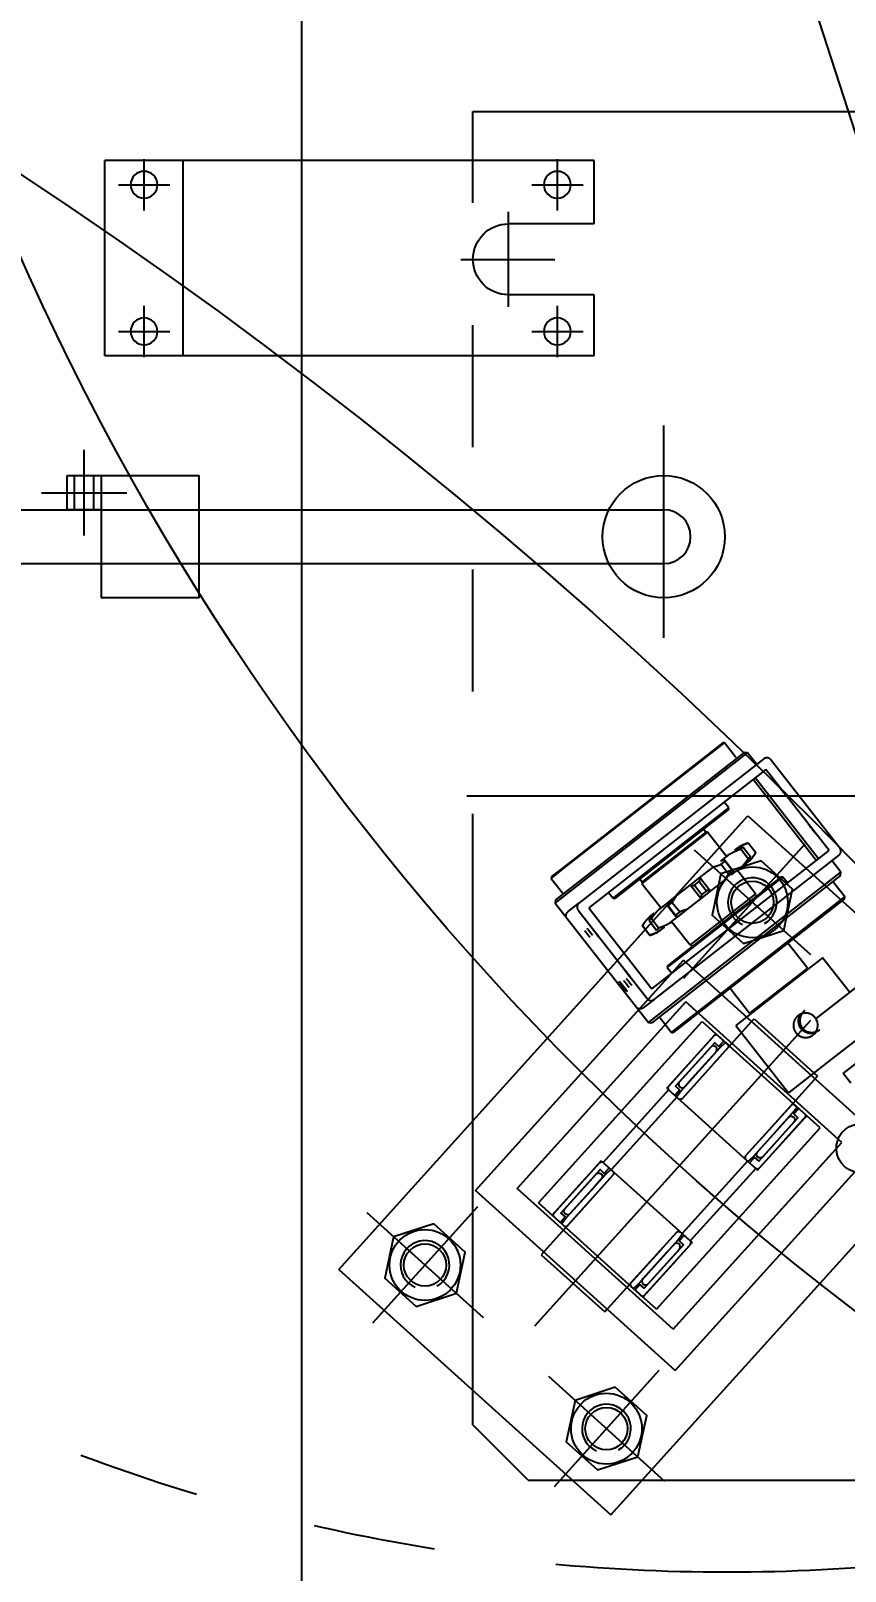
# Model space of a CAD drawing. Header units: millimetres. Extents: x 10462777 to 22643323, y 453826 to 1389191.
# Drawn here: x 11310238 to 11310571, y 585417 to 586047 of the extents above; entities that cross this region are included whole.
import ezdxf

# ---------------------------------------------------------------- set-up
doc = ezdxf.new("R2010")
doc.units = ezdxf.units.MM
doc.header["$LTSCALE"] = 200
doc.header["$MEASUREMENT"] = 0
doc.header["$PDMODE"] = 35
doc.header["$PDSIZE"] = -5
for name, pattern in [('CENTER', [2, 1.25, -0.25, 0.25, -0.25]), ('HIDDEN', [3.75, 2.5, -1.25]), ('PHANTOM', [2.5, 1.25, -0.25, 0.25, -0.25, 0.25, -0.25])]:
    doc.linetypes.add(name, pattern=pattern)
doc.layers.get('0').update_dxf_attribs({"linetype": 'CONTINUOUS'})
doc.layers.get('DEFPOINTS').update_dxf_attribs({"linetype": 'CONTINUOUS'})
for name, color, linetype in [('1', 1, 'CENTER'), ('7', 7, 'CONTINUOUS'), ('CENTER', 1, 'CONTINUOUS'), ('H', 30, 'CONTINUOUS'), ('HIDDEN', 7, 'HIDDEN')]:
    doc.layers.add(name, color=color, linetype=linetype)
doc.layers.add('203', color=7, linetype='CONTINUOUS', true_color=0xffffff)
doc.layers.add('LAYOUT', color=8, linetype='CONTINUOUS', lineweight=25)
doc.styles.get("Standard").update_dxf_attribs({"font": 'SYMBOL'})
doc.dimstyles.new('ROMANS', dxfattribs={"dimtxt": 2.5, "dimasz": 2.5, "dimexe": 1.25, "dimexo": 0.625, "dimtad": 1, "dimdec": 4, "dimdsep": 46, "dimlunit": 6, "dimtxsty": 'Standard', "dimcen": 2.5, "dimadec": 0, "dimazin": 0, "dimtfac": 1, "dimtdec": 4, "dimtmove": 0, "dimatfit": 3, "dimfxl": 1, "dimtolj": 1, "dimtzin": 0, "dimarcsym": 0})

# ---------------------------------------------------------------- blocks, each defined once
blk = doc.blocks.new('A$C5E755264')
at = {"color": 60, "linetype": 'CENTER'}
for p, q in [((86.81, 627.11), (0, 627.11)), ((37.94, 69.89), (37.94, 55.6)), ((52.94, 69.89), (52.94, 55.6)), ((15.44, 63.76), (15.44, 49.47)), ((22.94, 66.9), (22.94, 52.61)), ((30.44, 68.82), (30.44, 54.53)), ((60.44, 68.82), (60.44, 54.53)), ((67.94, 66.9), (67.94, 52.61)), ((75.44, 63.76), (75.44, 49.47)), ((7.94, 58.2), (7.94, 43.91)), ((82.94, 58.2), (82.94, 43.91)), ((86.69, 49.61), (86.69, 35.32))]:
    blk.add_line(p, q, dxfattribs=at)
at = {"color": 60, "linetype": 'Continuous'}
for p, q in [((34.44, 127.11), (34.44, 627.11)), ((56.44, 127.11), (56.44, 627.11)), ((18.21, 104.01), (18.21, 75.96)), ((72.66, 104.01), (72.66, 75.96)), ((14.09, 75.96), (14.09, 63.01)), ((76.79, 75.96), (76.79, 63.01)), ((4.19, 49.61), (4.19, 35.32))]:
    blk.add_line(p, q, dxfattribs=at)
at = {"color": 60}
for p, q in [((56.87, 127.11), (34, 127.11)), ((30.19, 125.87), (30.19, 112.26)), ((37.81, 125.87), (37.81, 112.26)), ((53.06, 125.87), (53.06, 112.26)), ((60.68, 125.87), (60.68, 112.26)), ((64.41, 112.26), (26.46, 112.26)), ((76.79, 75.96), (14.09, 75.96)), ((37.94, 11.92), (40.94, 2.06)), ((52.94, 11.92), (49.94, 2.06))]:
    blk.add_line(p, q, dxfattribs=at)
at = {"color": 60, "linetype": 'Continuous'}
blk.add_circle((45.44, 627.11), 25, dxfattribs=at)
at = {"color": 60}
for centre, radius, start, end in [((45.44, 627.11), 11, 0, 180), ((34, 120.62), 6.49, 54.0166, 125.9834), ((45.44, 103.02), 24.09, 71.55365, 108.44635), ((56.87, 120.62), 6.49, 54.0166, 125.9834), ((26.46, 104.01), 8.25, 90, 180), ((64.41, 104.01), 8.25, 0, 90)]:
    blk.add_arc(centre, radius, start, end, dxfattribs=at)
at = {"color": 60, "linetype": 'Continuous'}
for centre in [(45.44, 49.61), (45.44, 35.32)]:
    blk.add_ellipse(centre, major_axis=(-41.25, 0), ratio=0.5, start_param=3.141593, end_param=6.283185, dxfattribs=at)
at = {"color": 60}
for centre, major_axis, ratio, start_param, end_param in [((45.44, 35.32), (41.25, 0), 0.600481, 3.141593, 4.536987), ((45.44, 35.32), (-41.25, 0), 0.600481, 1.746199, 3.141593), ((45.44, 11.92), (-7.5, 0), 0.177617, 3.141593, 6.283185), ((45.44, 2.06), (4.5, 0), 0.458333, 3.141593, 9.424778)]:
    blk.add_ellipse(centre, major_axis=major_axis, ratio=ratio, start_param=start_param, end_param=end_param, dxfattribs=at)
at = {"layer": '7', "color": 3}
for p, q in [((70.44, 437.11), (20.44, 437.11)), ((20.44, 397.11), (20.44, 437.11)), ((70.44, 437.11), (70.44, 397.11)), ((34.44, 397.11), (70.44, 397.11))]:
    blk.add_line(p, q, dxfattribs=at)
at = {"layer": '7', "color": 4}
for p, q in [((20.44, 383.11), (20.44, 397.11)), ((20.44, 397.11), (34.44, 397.11)), ((34.44, 397.11), (34.44, 383.11)), ((34.44, 383.11), (20.44, 383.11))]:
    blk.add_line(p, q, dxfattribs=at)
at = {"layer": '7', "linetype": 'HIDDEN'}
for p, q in [((34.44, 394.11), (20.44, 394.11)), ((34.44, 386.11), (20.44, 386.11))]:
    blk.add_line(p, q, dxfattribs=at)
at = {"layer": 'CENTER'}
for p, q in [((27.44, 372.61), (27.44, 407.61)), ((44.94, 390.11), (9.94, 390.11))]:
    blk.add_line(p, q, dxfattribs=at)
blk = doc.blocks.new('A$C48281947')
at = {"layer": '7', "color": 4}
for p, q in [((0.5, 200), (25.5, 200)), ((0.5, 200), (0.5, 0)), ((25.5, 200), (25.5, 165)), ((54.5, 200), (80.5, 200)), ((54.5, 200), (54.5, 165)), ((80.5, 200), (80.5, 0)), ((0.5, 0), (80.5, 0))]:
    blk.add_line(p, q, dxfattribs=at)
at = {"layer": '7', "color": 7, "linetype": 'HIDDEN'}
blk.add_line((0.5, 32), (80.5, 32), dxfattribs=at)
at = {"layer": '7', "color": 4}
for centre in [(10.5, 185), (70.5, 185), (10.5, 16), (70.5, 16)]:
    blk.add_circle(centre, 5.5, dxfattribs=at)
blk.add_arc((40, 165), 14.5, 180, 0, dxfattribs=at)
at = {"layer": 'CENTER'}
for p, q in [((10.5, 174.5), (10.5, 195.5)), ((70.5, 174.5), (70.5, 195.5)), ((0, 185), (21, 185)), ((40, 145.5), (40, 184)), ((60, 185), (81, 185)), ((20.5, 165), (59.5, 165)), ((10.5, 5.5), (10.5, 26.5)), ((70.5, 5.5), (70.5, 26.5)), ((0, 16), (21, 16)), ((60, 16), (81, 16))]:
    blk.add_line(p, q, dxfattribs=at)
blk = doc.blocks.new('A$C107C3577')
at = {"color": 2, "linetype": 'PHANTOM'}
for p, q in [((1542, 549.11), (1542, 1200.11)), ((2102, 571.74), (2102, 1200.11)), ((2102, 571.74), (2079.37, 549.11)), ((2079.37, 549.11), (1542, 549.11))]:
    blk.add_line(p, q, dxfattribs=at)
at = {"color": 151}
blk.add_line((2172, 479.11), (218, 479.11), dxfattribs=at)
at = {"layer": 'CENTER', "linetype": 'CENTER'}
blk.add_line((1822, 546.61), (1822, 1202.61), dxfattribs=at)
at = {"layer": '7', "linetype": 'Continuous'}
blk.add_blockref('A$C5E755264', (1670.53, 0), dxfattribs=at)
at = {"layer": '7', "xscale": -1}
blk.add_blockref('A$C48281947', (1642.5, 398.61), dxfattribs=at)
blk = doc.blocks.new('r710ic')
at = {"layer": 'LAYOUT', "color": 3}
blk.add_circle((272041.37, 104232.63), 2050.12, dxfattribs=at)
blk = doc.blocks.new('A$C40DC224F')
at = {"layer": 'H', "color": 31, "linetype": 'Continuous'}
for p, q in [((30, 50), (0, 50)), ((0, 50), (0, 0)), ((30, 50), (30, 0)), ((30, 0), (0, 0))]:
    blk.add_line(p, q, dxfattribs=at)
for points in [[(30, 45.65), (27, 45.65), (27, 47.92), (3, 47.92), (3, 45.65), (0, 45.65), (0, 49, -0.414214), (1, 50), (29, 50, -0.414214), (30, 49), (30, 45.65)], [(30, 44.74), (27, 45), (3, 45), (0, 44.74), (0, 43.5, 0.414214), (1, 42.5), (29, 42.5, 0.414214), (30, 43.5), (30, 44.74)], [(20, 45), (5.46, 45, -1), (5.46, 47.92), (24.54, 47.92, -1), (24.54, 45), (20, 45)], [(30, 5.26), (27, 5), (3, 5), (0, 5.26), (0, 6.5, -0.414214), (1, 7.5), (29, 7.5, -0.414214), (30, 6.5), (30, 5.26)], [(30, 4.35), (27, 4.35), (27, 2.07), (3, 2.07), (3, 4.35), (0, 4.35), (0, 1, 0.414214), (1, 0), (29, 0, 0.414214), (30, 1), (30, 4.35)], [(20, 5), (5.46, 5, 1), (5.46, 2.07), (24.54, 2.07, 1), (24.54, 5), (20, 5)]]:
    blk.add_lwpolyline(points, format="xyb", dxfattribs=at)
blk = doc.blocks.new('*D438')
at = {"layer": '7', "color": 1, "lineweight": -2, "transparency": 16777216}
for p, q in [((11309951.74, 587247.36), (11309920.41, 587267.97)), ((11309983.06, 587226.74), (11312497.65, 585572.37)), ((11312808.17, 585368.08), (11312528.98, 585551.76))]:
    blk.add_line(p, q, dxfattribs=at)
at = {"layer": '7', "color": 1, "transparency": 16777216}
for points in [[(11309955.17, 587252.58), (11309948.3, 587242.13), (11309983.06, 587226.74)], [(11312532.42, 585556.98), (11312525.54, 585546.54), (11312497.65, 585572.37)]]:
    blk.add_solid(points, dxfattribs=at)
at = {"layer": 'DEFPOINTS', "color": 0, "transparency": 16777216}
for p in [(11309983.06, 587226.74), (11312497.65, 585572.37)]:
    blk.add_point(p, dxfattribs=at)
at = {"layer": '7', "color": 4, "transparency": 16777216, "insert": (11312745.42, 585453.51), "char_height": 37.5, "attachment_point": 5, "rotation": 326.65871}
blk.add_mtext('\\A1;∅3,010', dxfattribs=at)
blk = doc.blocks.new('A$C08586AF6')
at = {"layer": '7', "color": 71, "linetype": 'PHANTOM'}
blk.add_circle((751, 751), 751, dxfattribs=at)
blk = doc.blocks.new('*D436')
at = {"layer": '7', "color": 1, "lineweight": -2, "transparency": 16777216}
blk.add_line((11310832.25, 585907.28), (11311069.2, 585708.09), dxfattribs=at)
at = {"layer": '7', "color": 1, "transparency": 16777216}
blk.add_solid([(11311073.22, 585712.88), (11311065.18, 585703.31), (11311097.9, 585683.96)], dxfattribs=at)
at = {"layer": 'DEFPOINTS', "color": 0, "transparency": 16777216}
for p in [(11309948.19, 586650.48), (11311097.9, 585683.96)]:
    blk.add_point(p, dxfattribs=at)
at = {"layer": '7', "color": 4, "transparency": 16777216, "insert": (11310934.44, 585869.55), "char_height": 37.5, "attachment_point": 5, "rotation": 319.94754}
blk.add_mtext('\\A1;∅1,502', dxfattribs=at)

msp = doc.modelspace()

# ---------------------------------------------------------------- linework, layer by layer
at = {"layer": '1', "color": 1, "linetype": 'CENTER'}
for p, q in [((11310554.85091, 585714.28224, 0), (11310505.28464, 585659.33513, 0)), ((11310509.65593, 585711.95539, 0), (11310557.17776, 585669.08727, 0)), ((11310557.14698, 585642.18004, 0), (11310444.21627, 585516.98973, 0)), ((11310420.88802, 585565.77653, 0), (11310378.0199, 585518.25471, 0)), ((11310375.69305, 585563.44968, 0), (11310423.21487, 585520.58156, 0)), ((11310449.9459, 585496.46824, 0), (11310497.46773, 585453.60012, 0)), ((11310495.14088, 585498.79509, 0), (11310452.27275, 585451.27327, 0))]:
    msp.add_line(p, q, dxfattribs=at)
at = {"layer": '203', "color": 252, "linetype": 'PHANTOM'}
for p, q in [((11310456.87096, 585704.834, 0), (11310522.00248, 585755.72033, 0)), ((11310521.30064, 585755.8065, 0), (11310456.89279, 585705.48558, 0)), ((11310522.00248, 585755.72033, 0), (11310521.30064, 585755.8065, 0)), ((11310526.62001, 585749.81016, 0), (11310522.00248, 585755.72033, 0)), ((11310538.08097, 585749.24667, 0), (11310462.43189, 585690.14313, 0)), ((11310530.07993, 585751.87883, 0), (11310491.66843, 585721.86848, 0)), ((11310492.28822, 585721.08367, 0), (11310531.48362, 585751.70648, 0)), ((11310531.48362, 585751.70648, 0), (11310530.07993, 585751.87883, 0)), ((11310535.17762, 585746.97838, 0), (11310531.48362, 585751.70648, 0)), ((11310569.20916, 585712.65294, 0), (11310540.88833, 585748.90195, 0)), ((11310538.96762, 585744.86326, 0), (11310466.47059, 585688.22237, 0)), ((11310564.82577, 585711.76634, 0), (11310538.96762, 585744.86326, 0)), ((11310559.55788, 585707.65061, 0), (11310533.69973, 585740.74753, 0)), ((11310560.42651, 585708.32925, 0), (11310534.56836, 585741.42618, 0)), ((11310476.44558, 585692.20858, 0), (11310523.7269, 585729.14879, 0)), ((11310523.7269, 585729.14879, 0), (11310521.87989, 585731.51286, 0)), ((11310523.64072, 585728.44694, 0), (11310523.7269, 585729.14879, 0)), ((11310523.64072, 585728.44694, 0), (11310477.14743, 585692.1224, 0)), ((11310452.68143, 585690.13946, 0), (11310492.28822, 585721.08367, 0)), ((11310491.66843, 585721.86848, 0), (11310452.85378, 585691.54315, 0)), ((11310515.02179, 585719.17502, 0), (11310488.22904, 585698.24224, 0)), ((11310514.31994, 585719.2612, 0), (11310488.31522, 585698.94408, 0)), ((11310514.31994, 585719.2612, 0), (11310488.31522, 585698.94408, 0)), ((11310514.31994, 585719.2612, 0), (11310513.39644, 585720.44323, 0)), ((11310515.02179, 585719.17502, 0), (11310514.31994, 585719.2612, 0)), ((11310522.22513, 585709.95517, 0), (11310515.02179, 585719.17502, 0)), ((11310492.32874, 585655.12545, 0), (11310564.82577, 585711.76634, 0)), ((11310520.51859, 585707.35284, 0), (11310524.37233, 585710.36371, 0)), ((11310526.20883, 585711.79854, 0), (11310527.51181, 585712.81654, 0)), ((11310527.56893, 585712.86117, 0), (11310527.51181, 585712.81654, 0)), ((11310528.70853, 585712.36303, 0), (11310529.61397, 585713.07044, 0)), ((11310528.70853, 585712.36303, 0), (11310531.73255, 585708.49246, 0)), ((11310529.61397, 585713.07044, 0), (11310532.63799, 585709.19987, 0)), ((11310531.79351, 585714.77328, 0), (11310534.81753, 585710.90271, 0)), ((11310451.08051, 585700.31001, 0), (11310456.87096, 585704.834, 0)), ((11310456.89279, 585705.48558, 0), (11310451.16668, 585701.01185, 0)), ((11310493.2154, 585650.74204, 0), (11310568.86448, 585709.84557, 0)), ((11310511.861, 585700.58878, 0), (11310517.23293, 585704.78579, 0)), ((11310520.64224, 585706.06096, 0), (11310522.26213, 585707.32656, 0)), ((11310520.64224, 585706.06096, 0), (11310523.66626, 585702.19039, 0)), ((11310525.56482, 585703.30176, 0), (11310522.17972, 585707.63449, 0)), ((11310522.26213, 585707.32656, 0), (11310525.28615, 585703.45599, 0)), ((11310524.88985, 585701.75788, 0), (11310528.74359, 585704.76875, 0)), ((11310528.74359, 585704.76875, 0), (11310530.58011, 585706.2036, 0)), ((11310530.54633, 585706.1772, 0), (11310531.88307, 585707.22158, 0)), ((11310532.63799, 585709.19987, 0), (11310531.73255, 585708.49246, 0)), ((11310569.65518, 585702.84912, 0), (11310565.96118, 585707.57722, 0)), ((11310451.16668, 585701.01185, 0), (11310451.08051, 585700.31001, 0)), ((11310451.08051, 585700.31001, 0), (11310455.69803, 585694.39984, 0)), ((11310487.39171, 585700.12611, 0), (11310488.31522, 585698.94408, 0)), ((11310488.31522, 585698.94408, 0), (11310488.22904, 585698.24224, 0)), ((11310488.22904, 585698.24224, 0), (11310495.43238, 585689.02238, 0)), ((11310490.85298, 585641.2821, 0), (11310569.65518, 585702.84912, 0)), ((11310569.48283, 585701.44543, 0), (11310492.25668, 585641.10975, 0)), ((11310502.47001, 585666.85578, 0), (11310545.89103, 585700.78, 0)), ((11310545.18918, 585700.86618, 0), (11310502.49185, 585667.50736, 0)), ((11310502.5559, 585693.31884, 0), (11310508.0066, 585697.5774, 0)), ((11310508.0066, 585697.5774, 0), (11310511.861, 585700.58878, 0)), ((11310508.0066, 585697.5774, 0), (11310508.14565, 585697.56787, 0)), ((11310508.19966, 585697.44392, 0), (11310512.29849, 585692.19766, 0)), ((11310509.75601, 585697.5557, 0), (11310511.6563, 585699.04037, 0)), ((11310509.75601, 585697.5557, 0), (11310512.78003, 585693.68513, 0)), ((11310511.6563, 585699.04037, 0), (11310514.68032, 585695.1698, 0)), ((11310516.08549, 585695.2217, 0), (11310512.04098, 585700.39843, 0)), ((11310516.23226, 585694.99383, 0), (11310521.60419, 585699.19084, 0)), ((11310525.28615, 585703.45599, 0), (11310523.66626, 585702.19039, 0)), ((11310534.72324, 585693.95832, 0), (11310527.82773, 585702.78417, 0)), ((11310545.89103, 585700.78, 0), (11310545.18918, 585700.86618, 0)), ((11310547.73804, 585698.41594, 0), (11310545.89103, 585700.78, 0)), ((11310571.2561, 585692.67857, 0), (11310566.63857, 585698.58874, 0)), ((11310569.48283, 585701.44543, 0), (11310569.65518, 585702.84912, 0)), ((11310452.85378, 585691.54315, 0), (11310452.68143, 585690.13946, 0)), ((11310474.59857, 585694.57264, 0), (11310476.44558, 585692.20858, 0)), ((11310476.44558, 585692.20858, 0), (11310477.14743, 585692.1224, 0)), ((11310499.16554, 585690.67001, 0), (11310502.5559, 585693.31884, 0)), ((11310500.33413, 585637.26825, 0), (11310571.2561, 585692.67857, 0)), ((11310571.16992, 585691.97673, 0), (11310501.03597, 585637.18208, 0)), ((11310506.92716, 585687.72389, 0), (11310512.37786, 585691.98244, 0)), ((11310512.37786, 585691.98244, 0), (11310516.23226, 585694.99383, 0)), ((11310512.40226, 585692.11966, 0), (11310512.37786, 585691.98244, 0)), ((11310514.68032, 585695.1698, 0), (11310512.78003, 585693.68513, 0)), ((11310516.23226, 585694.99383, 0), (11310516.1448, 585695.00785, 0)), ((11310534.72324, 585693.95832, 0), (11310525.1442, 585686.47436, 0)), ((11310534.63706, 585693.25647, 0), (11310534.72324, 585693.95832, 0)), ((11310571.16992, 585691.97673, 0), (11310571.2561, 585692.67857, 0)), ((11310452.68143, 585690.13946, 0), (11310490.85298, 585641.2821, 0)), ((11310458.0096, 585686.68807, 0), (11310462.43189, 585690.14313, 0)), ((11310462.08721, 585687.33577, 0), (11310490.40804, 585651.08676, 0)), ((11310466.47059, 585688.22237, 0), (11310492.32874, 585655.12545, 0)), ((11310491.48175, 585684.66677, 0), (11310493.12249, 585685.94865, 0)), ((11310499.16554, 585690.67, 0), (11310495.09658, 585687.49098, 0)), ((11310498.60414, 585689.29129, 0), (11310502.06546, 585684.861, 0)), ((11310498.96678, 585689.12624, 0), (11310500.63829, 585690.43216, 0)), ((11310498.96678, 585689.12624, 0), (11310501.9908, 585685.25567, 0)), ((11310499.46783, 585681.89602, 0), (11310503.5368, 585685.07505, 0)), ((11310500.63829, 585690.43216, 0), (11310503.66231, 585686.56159, 0)), ((11310503.66231, 585686.56159, 0), (11310501.9908, 585685.25567, 0)), ((11310503.5368, 585685.07505, 0), (11310506.92716, 585687.72389, 0)), ((11310525.1442, 585686.47436, 0), (11310507.93049, 585673.02553, 0)), ((11310488.43956, 585680.90147, 0), (11310488.49421, 585680.94416, 0)), ((11310488.44259, 585680.90383, 0), (11310491.46661, 585677.03326, 0)), ((11310488.49421, 585680.94416, 0), (11310491.51823, 585677.07359, 0)), ((11310491.16553, 585683.03123, 0), (11310492.16038, 585683.80849, 0)), ((11310491.16553, 585683.03123, 0), (11310494.18955, 585679.16066, 0)), ((11310491.31992, 585684.54034, 0), (11310491.48175, 585684.66677, 0)), ((11310492.16038, 585683.80849, 0), (11310495.1844, 585679.93792, 0)), ((11310495.1844, 585679.93792, 0), (11310494.18955, 585679.16066, 0)), ((11310495.85301, 585679.07181, 0), (11310497.49375, 585680.3537, 0)), ((11310501.03498, 585681.85138, 0), (11310507.93049, 585673.02553, 0)), ((11310491.51823, 585677.07359, 0), (11310491.46358, 585677.0309, 0)), ((11310507.93049, 585673.02553, 0), (11310508.63234, 585672.93936, 0)), ((11310555.92699, 585663.57017, 0), (11310547.92328, 585673.81445, 0)), ((11310498.60971, 585663.83979, 0), (11310502.47001, 585666.85578, 0)), ((11310502.49185, 585667.50736, 0), (11310498.69589, 585664.54163, 0)), ((11310562.14499, 585667.79368, 0), (11310544.4145, 585653.9411, 0)), ((11310559.41692, 585642.81963, 0), (11310595.64808, 585671.12652, 0)), ((11310573.22705, 585653.60929, 0), (11310562.14499, 585667.79368, 0)), ((11310498.69589, 585664.54163, 0), (11310498.60971, 585663.83979, 0)), ((11310498.60971, 585663.83979, 0), (11310500.45672, 585661.47572, 0)), ((11310555.92699, 585663.57017, 0), (11310547.4749, 585656.96667, 0)), ((11310524.28262, 585655.34435, 0), (11310532.28633, 585645.10006, 0)), ((11310544.4145, 585653.9411, 0), (11310526.684, 585640.08852, 0)), ((11310547.4749, 585656.96667, 0), (11310532.28633, 585645.10006, 0)), ((11310493.2154, 585650.74204, 0), (11310488.79311, 585647.28697, 0)), ((11310490.85298, 585641.2821, 0), (11310492.25668, 585641.10975, 0)), ((11310495.7166, 585643.17842, 0), (11310500.33413, 585637.26825, 0)), ((11310587.28085, 585643.01571, 0), (11310565.96295, 585626.36034, 0)), ((11310500.33413, 585637.26825, 0), (11310501.03597, 585637.18208, 0)), ((11310526.684, 585640.08852, 0), (11310548.23246, 585612.50776, 0)), ((11310570.58048, 585620.45017, 0), (11310586.34092, 585632.76358, 0)), ((11310565.96295, 585626.36034, 0), (11310548.23246, 585612.50776, 0)), ((11310573.65883, 585616.51006, 0), (11310570.58048, 585620.45017, 0))]:
    msp.add_line(p, q, dxfattribs=at)
for centre, radius, start, end in [((11310535.37828, 585701.24137, 0), 14.0002, 104.82309254, 123.90395628), ((11310522.5548, 585717.65467, 0), 14.0002, 312.09604376, 331.29296292), ((11310500.70531, 585674.15188, 0), 14.0002, 132.09604376, 151.26889832), ((11310487.88184, 585690.56518, 0), 14.0002, 284.82309254, 303.90395628), ((11310555.18872, 585640.15072, 0), 5.00007, 308.00000004, 32.26082945)]:
    msp.add_arc(centre, radius, start, end, dxfattribs=at)
at = {"layer": '203', "color": 252, "linetype": 'PHANTOM', "extrusion": (0, 0, -1)}
for centre, start, end in [((-11310523.01315, 585710.57084, 0), 231.99999996, 322), ((-11310528.61575, 585703.39984, 0), 322, 51.99999996), ((-11310494.64436, 585688.40671, 0), 142, 231.99999996), ((-11310500.24696, 585681.23571, 0), 51.99999996, 142)]:
    msp.add_arc(centre, 1.00001, start, end, dxfattribs=at)
at = {"layer": '203', "color": 252, "linetype": 'PHANTOM'}
for centre, start_param, end_param in [((11310539.31231, 585747.67063, 0), 4.71238898, 6.283185307), ((11310567.63314, 585711.42162, 0), 3.141592654, 4.71238898), ((11310463.66323, 585688.56709, 0), 0, 1.570796327), ((11310491.98406, 585652.31808, 0), 1.570796327, 3.141592654)]:
    msp.add_ellipse(centre, major_axis=(-1.23134, 1.57604), ratio=0.999986374, start_param=start_param, end_param=end_param, dxfattribs=at)
for centre, major_axis in [((11310545.67829, 585736.14681, 0), (1.53918, -1.97005)), ((11310557.99169, 585720.38637, 0), (1.53918, -1.97005)), ((11310465.84079, 585677.57803, 0), (1.01586, -1.30024)), ((11310466.91037, 585678.41367, 0), (1.01586, -1.30024)), ((11310470.02921, 585677.04327, 0), (1.53918, -1.97005)), ((11310482.34262, 585661.28283, 0), (1.53918, -1.97005)), ((11310480.42966, 585655.98116, 0), (-1.53918, 1.97005)), ((11310480.59421, 585656.10972, 0), (-1.53918, 1.97005)), ((11310481.84822, 585657.08946, 0), (1.01586, -1.30024)), ((11310482.91779, 585657.9251, 0), (1.01586, -1.30024))]:
    msp.add_ellipse(centre, major_axis=major_axis, ratio=0.005220355, dxfattribs=at)
at = {"layer": '203', "color": 251, "linetype": 'Continuous'}
msp.add_ellipse((11310577.65994, 585589.73455, 0), major_axis=(-6.15673, 7.88026), ratio=0.98481, dxfattribs=at)
at = {"layer": '203', "color": 252, "linetype": 'PHANTOM'}
for points, knots in [([(11310524.37233, 585710.36371, 0), (11310524.54368, 585710.47894, 0), (11310524.71143, 585710.58537, 0), (11310525.04067, 585710.78065, 0), (11310525.20215, 585710.8695, 0), (11310525.36056, 585710.94917, 0)], [0, 0, 0, 0, 0.5, 0.5, 1, 1, 1, 1]), ([(11310525.36056, 585710.94917, 0), (11310525.59525, 585711.0672, 0), (11310525.84731, 585711.18637, 0), (11310526.38345, 585711.42715, 0), (11310526.67008, 585711.54972, 0), (11310527.24701, 585711.78804, 0), (11310527.54162, 585711.90572, 0), (11310528.1331, 585712.13859, 0), (11310528.42385, 585712.25141, 0), (11310528.70853, 585712.36303, 0)], [0, 0, 0, 0, 0.25, 0.25, 0.5, 0.5, 0.75, 0.75, 1, 1, 1, 1]), ([(11310527.15776, 585712.35329, 0), (11310526.98039, 585712.25881, 0), (11310526.8128, 585712.1652, 0), (11310526.49654, 585711.98005, 0), (11310526.34786, 585711.88852, 0), (11310526.20885, 585711.79855, 0)], [0, 0, 0, 0, 0.5, 0.5, 1, 1, 1, 1]), ([(11310529.61397, 585713.07044, 0), (11310529.49483, 585713.08819, 0), (11310529.34925, 585713.08823, 0), (11310529.01027, 585713.05029, 0), (11310528.81418, 585713.01138, 0), (11310528.39155, 585712.89371, 0), (11310528.16403, 585712.81521, 0), (11310527.67567, 585712.61391, 0), (11310527.4206, 585712.4933, 0), (11310527.15776, 585712.35329, 0)], [0, 0, 0, 0, 0.25, 0.25, 0.5, 0.5, 0.75, 0.75, 1, 1, 1, 1]), ([(11310527.51181, 585712.81654, 0), (11310527.68607, 585712.93404, 0), (11310527.86376, 585713.04825, 0), (11310528.2262, 585713.26947, 0), (11310528.41096, 585713.37649, 0), (11310528.59944, 585713.47965, 0)], [0, 0, 0, 0, 0.5, 0.5, 1, 1, 1, 1]), ([(11310528.59944, 585713.47965, 0), (11310528.87868, 585713.6325, 0), (11310529.16003, 585713.77455, 0), (11310529.58485, 585713.97289, 0), (11310529.72731, 585714.0367, 0), (11310530.01138, 585714.15879, 0), (11310530.1511, 585714.21629, 0), (11310530.426, 585714.32485, 0), (11310530.56118, 585714.37592, 0), (11310530.82681, 585714.47211, 0), (11310530.95777, 585714.5174, 0), (11310531.33942, 585714.64365, 0), (11310531.57607, 585714.71419, 0), (11310531.79351, 585714.77328, 0)], [0, 0, 0, 0, 0.25, 0.25, 0.375, 0.375, 0.5, 0.5, 0.625, 0.625, 0.75, 0.75, 1, 1, 1, 1]), ([(11310534.81753, 585710.90271, 0), (11310534.70754, 585710.70595, 0), (11310534.58237, 585710.49438, 0), (11310534.37, 585710.15828, 0), (11310534.29506, 585710.04307, 0), (11310534.13612, 585709.80642, 0), (11310534.0532, 585709.68662, 0), (11310533.79555, 585709.32594, 0), (11310533.61128, 585709.0827, 0), (11310533.31327, 585708.71469, 0), (11310533.21109, 585708.59248, 0), (11310533.00342, 585708.35211, 0), (11310532.89756, 585708.23349, 0), (11310532.78961, 585708.11648, 0)], [0, 0, 0, 0, 0.25, 0.25, 0.375, 0.375, 0.5, 0.5, 0.75, 0.75, 0.875, 0.875, 1, 1, 1, 1]), ([(11310517.23293, 585704.78579, 0), (11310517.35616, 585704.86369, 0), (11310517.47374, 585704.93077, 0), (11310517.69144, 585705.0383, 0), (11310517.79081, 585705.07854, 0), (11310517.88123, 585705.10567, 0)], [0, 0, 0, 0, 0.5, 0.5, 1, 1, 1, 1]), ([(11310517.88123, 585705.10567, 0), (11310518.01698, 585705.1464, 0), (11310518.18231, 585705.19782, 0), (11310518.56766, 585705.32079, 0), (11310518.79009, 585705.3932, 0), (11310519.26718, 585705.55352, 0), (11310519.52499, 585705.64245, 0), (11310520.07039, 585705.83931, 0), (11310520.3522, 585705.94514, 0), (11310520.64224, 585706.06096, 0)], [0, 0, 0, 0, 0.25, 0.25, 0.5, 0.5, 0.75, 0.75, 1, 1, 1, 1]), ([(11310521.09653, 585707.61774, 0), (11310520.97099, 585707.56375, 0), (11310520.86027, 585707.51457, 0), (11310520.66761, 585707.426, 0), (11310520.58567, 585707.3866, 0), (11310520.51858, 585707.35283, 0)], [0, 0, 0, 0, 0.5, 0.5, 1, 1, 1, 1]), ([(11310522.26213, 585707.32656, 0), (11310522.26835, 585707.44224, 0), (11310522.24515, 585707.5379, 0), (11310522.1459, 585707.68726, 0), (11310522.06831, 585707.74093, 0), (11310521.86722, 585707.79634, 0), (11310521.74383, 585707.7992, 0), (11310521.44983, 585707.74975, 0), (11310521.28258, 585707.69775, 0), (11310521.09653, 585707.61774, 0)], [0, 0, 0, 0, 0.25, 0.25, 0.5, 0.5, 0.75, 0.75, 1, 1, 1, 1]), ([(11310529.55073, 585705.58599, 0), (11310529.43511, 585705.45156, 0), (11310529.30983, 585705.31637, 0), (11310529.04071, 585705.04415, 0), (11310528.89685, 585704.90713, 0), (11310528.74359, 585704.76875, 0)], [0, 0, 0, 0, 0.5, 0.5, 1, 1, 1, 1]), ([(11310531.73255, 585708.49246, 0), (11310531.55529, 585708.24314, 0), (11310531.37637, 585707.98957, 0), (11310531.01118, 585707.47736, 0), (11310530.82286, 585707.21593, 0), (11310530.45201, 585706.71368, 0), (11310530.268, 585706.47065, 0), (11310529.90081, 585706.00352, 0), (11310529.72208, 585705.7852, 0), (11310529.55073, 585705.58599, 0)], [0, 0, 0, 0, 0.25, 0.25, 0.5, 0.5, 0.75, 0.75, 1, 1, 1, 1]), ([(11310530.58011, 585706.2036, 0), (11310530.70103, 585706.31671, 0), (11310530.82582, 585706.43883, 0), (11310531.08197, 585706.70091, 0), (11310531.21335, 585706.84088, 0), (11310531.34793, 585706.99012, 0)], [0, 0, 0, 0, 0.5, 0.5, 1, 1, 1, 1]), ([(11310531.34793, 585706.99012, 0), (11310531.54733, 585707.21123, 0), (11310531.72386, 585707.42691, 0), (11310532.03481, 585707.84795, 0), (11310532.16959, 585708.05462, 0), (11310532.3863, 585708.43636, 0), (11310532.47063, 585708.61474, 0), (11310532.59118, 585708.93817, 0), (11310532.6264, 585709.08003, 0), (11310532.63799, 585709.19987, 0)], [0, 0, 0, 0, 0.25, 0.25, 0.5, 0.5, 0.75, 0.75, 1, 1, 1, 1]), ([(11310532.78961, 585708.11648, 0), (11310532.64391, 585707.95856, 0), (11310532.49537, 585707.80518, 0), (11310532.19304, 585707.50702, 0), (11310532.03924, 585707.36224, 0), (11310531.88307, 585707.22158, 0)], [0, 0, 0, 0, 0.5, 0.5, 1, 1, 1, 1]), ([(11310508.16553, 585697.51493, 0), (11310508.17445, 585697.45657, 0), (11310508.21887, 585697.41352, 0), (11310508.37332, 585697.3561, 0), (11310508.48514, 585697.34209, 0), (11310508.76216, 585697.3461, 0), (11310508.92871, 585697.36372, 0), (11310509.31169, 585697.4337, 0), (11310509.52392, 585697.48516, 0), (11310509.75601, 585697.5557, 0)], [0, 0, 0, 0, 0.25, 0.25, 0.5, 0.5, 0.75, 0.75, 1, 1, 1, 1]), ([(11310511.6563, 585699.04037, 0), (11310511.77179, 585699.24144, 0), (11310511.86242, 585699.42602, 0), (11310512, 585699.76041, 0), (11310512.04683, 585699.91129, 0), (11310512.09352, 585700.16029, 0), (11310512.09443, 585700.26027, 0), (11310512.06395, 585700.36049, 0), (11310512.05241, 585700.38375, 0), (11310512.03763, 585700.40277, 0)], [0, 0, 0, 0, 0.296189413, 0.296189413, 0.592378825, 0.592378825, 0.888568238, 0.888568238, 1, 1, 1, 1]), ([(11310523.66626, 585702.19039, 0), (11310523.48364, 585701.93688, 0), (11310523.31369, 585701.69032, 0), (11310523.0738, 585701.33272, 0), (11310522.99638, 585701.21557, 0), (11310522.84637, 585700.9859, 0), (11310522.77485, 585700.87501, 0), (11310522.57147, 585700.55672, 0), (11310522.44992, 585700.36249, 0), (11310522.28851, 585700.1012, 0), (11310522.23872, 585700.01992, 0), (11310522.14836, 585699.87121, 0), (11310522.10759, 585699.80344, 0), (11310522.0714, 585699.7425, 0)], [0, 0, 0, 0, 0.25, 0.25, 0.375, 0.375, 0.5, 0.5, 0.75, 0.75, 0.875, 0.875, 1, 1, 1, 1]), ([(11310524.88984, 585701.75787, 0), (11310524.93884, 585701.81479, 0), (11310524.99689, 585701.88477, 0), (11310525.12944, 585702.05028, 0), (11310525.20394, 585702.14581, 0), (11310525.2867, 585702.25457, 0)], [0, 0, 0, 0, 0.5, 0.5, 1, 1, 1, 1]), ([(11310525.2867, 585702.25457, 0), (11310525.40932, 585702.41569, 0), (11310525.49907, 585702.56357, 0), (11310525.6179, 585702.8345, 0), (11310525.64627, 585702.95805, 0), (11310525.64155, 585703.16678, 0), (11310525.60928, 585703.25406, 0), (11310525.48766, 585703.38829, 0), (11310525.39986, 585703.43404, 0), (11310525.28615, 585703.45599, 0)], [0, 0, 0, 0, 0.25, 0.25, 0.5, 0.5, 0.75, 0.75, 1, 1, 1, 1]), ([(11310500.63829, 585690.43216, 0), (11310500.81771, 585690.68317, 0), (11310500.98308, 585690.92615, 0), (11310501.29113, 585691.39372, 0), (11310501.43498, 585691.62041, 0), (11310501.68933, 585692.03164, 0), (11310501.80138, 585692.21845, 0), (11310501.99523, 585692.55016, 0), (11310502.07457, 585692.69081, 0), (11310502.13453, 585692.803, 0)], [0, 0, 0, 0, 0.25, 0.25, 0.5, 0.5, 0.75, 0.75, 1, 1, 1, 1]), ([(11310512.78003, 585693.68513, 0), (11310512.65538, 585693.47692, 0), (11310512.55474, 585693.28451, 0), (11310512.39541, 585692.93312, 0), (11310512.33671, 585692.77297, 0), (11310512.2655, 585692.50482, 0), (11310512.25189, 585692.39492, 0), (11310512.26976, 585692.22863, 0), (11310512.30122, 585692.17454, 0), (11310512.3557, 585692.15176, 0)], [0, 0, 0, 0, 0.25, 0.25, 0.5, 0.5, 0.75, 0.75, 1, 1, 1, 1]), ([(11310516.09457, 585695.21022, 0), (11310516.07996, 585695.22879, 0), (11310516.06063, 585695.24531, 0), (11310515.97258, 585695.29875, 0), (11310515.87377, 585695.32293, 0), (11310515.62126, 585695.33807, 0), (11310515.46641, 585695.32959, 0), (11310515.10542, 585695.27679, 0), (11310514.90326, 585695.23319, 0), (11310514.68032, 585695.1698, 0)], [0, 0, 0, 0, 0.110502979, 0.110502979, 0.407001986, 0.407001986, 0.703500993, 0.703500993, 1, 1, 1, 1]), ([(11310457.60733, 585683.8357, 0), (11310457.32765, 585684.2136, 0), (11310457.17771, 585684.6922, 0), (11310457.23414, 585685.4557, 0), (11310457.30029, 585685.71836, 0), (11310457.55403, 585686.22916, 0), (11310457.73976, 585686.47724, 0), (11310458.0096, 585686.68807, 0)], [0, 0, 0, 0, 0.5, 0.5, 0.75, 0.75, 1, 1, 1, 1]), ([(11310492.33994, 585685.15063, 0), (11310492.14586, 585684.93367, 0), (11310491.97595, 585684.72316, 0), (11310491.68066, 585684.31436, 0), (11310491.55503, 585684.11484, 0), (11310491.35818, 585683.74862, 0), (11310491.2847, 585683.57871, 0), (11310491.18742, 585683.27346, 0), (11310491.16437, 585683.14111, 0), (11310491.16553, 585683.03123, 0)], [0, 0, 0, 0, 0.25, 0.25, 0.5, 0.5, 0.75, 0.75, 1, 1, 1, 1]), ([(11310492.16038, 585683.80849, 0), (11310492.34124, 585684.06063, 0), (11310492.52225, 585684.31582, 0), (11310492.88873, 585684.82905, 0), (11310493.0762, 585685.08981, 0), (11310493.44242, 585685.58845, 0), (11310493.62269, 585685.82856, 0), (11310493.97932, 585686.28744, 0), (11310494.15135, 585686.50052, 0), (11310494.3146, 585686.6934, 0)], [0, 0, 0, 0, 0.25, 0.25, 0.5, 0.5, 0.75, 0.75, 1, 1, 1, 1]), ([(11310493.0787, 585685.91445, 0), (11310493.02209, 585685.86102, 0), (11310492.96388, 585685.80482, 0), (11310492.84432, 585685.68664, 0), (11310492.78268, 585685.62436, 0), (11310492.59616, 585685.43172, 0), (11310492.46922, 585685.29515, 0), (11310492.33994, 585685.15063, 0)], [0, 0, 0, 0, 0.25, 0.25, 0.5, 0.5, 1, 1, 1, 1]), ([(11310494.3146, 585686.6934, 0), (11310494.42477, 585686.82357, 0), (11310494.54522, 585686.955, 0), (11310494.80595, 585687.22065, 0), (11310494.94623, 585687.35487, 0), (11310495.09658, 585687.49098, 0)], [0, 0, 0, 0, 0.5, 0.5, 1, 1, 1, 1]), ([(11310498.81676, 585690.21088, 0), (11310498.70496, 585690.0582, 0), (11310498.62667, 585689.91928, 0), (11310498.53199, 585689.66721, 0), (11310498.51642, 585689.55367, 0), (11310498.54676, 585689.36495, 0), (11310498.59205, 585689.28784, 0), (11310498.73979, 585689.17402, 0), (11310498.84043, 585689.13831, 0), (11310498.96678, 585689.12624, 0)], [0, 0, 0, 0, 0.25, 0.25, 0.5, 0.5, 0.75, 0.75, 1, 1, 1, 1]), ([(11310499.16554, 585690.67001, 0), (11310499.12528, 585690.61991, 0), (11310499.0756, 585690.55647, 0), (11310498.95907, 585690.40348, 0), (11310498.89223, 585690.31393, 0), (11310498.81676, 585690.21088, 0)], [0, 0, 0, 0, 0.5, 0.5, 1, 1, 1, 1]), ([(11310501.9908, 585685.25567, 0), (11310501.97194, 585685.13009, 0), (11310501.98235, 585685.02446, 0), (11310502.05575, 585684.85489, 0), (11310502.12012, 585684.79089, 0), (11310502.29559, 585684.71547, 0), (11310502.40646, 585684.70283, 0), (11310502.67605, 585684.7332, 0), (11310502.8317, 585684.77614, 0), (11310503.00694, 585684.84771, 0)], [0, 0, 0, 0, 0.25, 0.25, 0.5, 0.5, 0.75, 0.75, 1, 1, 1, 1]), ([(11310503.00694, 585684.84771, 0), (11310503.12518, 585684.896, 0), (11310503.22824, 585684.93919, 0), (11310503.40488, 585685.01524, 0), (11310503.47846, 585685.04811, 0), (11310503.5368, 585685.07505, 0)], [0, 0, 0, 0, 0.5, 0.5, 1, 1, 1, 1]), ([(11310506.3247, 585687.43983, 0), (11310506.20136, 585687.40879, 0), (11310506.04749, 585687.36633, 0), (11310505.77435, 585687.2865, 0), (11310505.67589, 585687.25707, 0), (11310505.46578, 585687.19275, 0), (11310505.35555, 585687.1583, 0), (11310505.12542, 585687.08472, 0), (11310505.00552, 585687.04558, 0), (11310504.7563, 585686.96221, 0), (11310504.62644, 585686.91779, 0), (11310504.22636, 585686.77715, 0), (11310503.94915, 585686.67491, 0), (11310503.66231, 585686.56159, 0)], [0, 0, 0, 0, 0.25, 0.25, 0.375, 0.375, 0.5, 0.5, 0.625, 0.625, 0.75, 0.75, 1, 1, 1, 1]), ([(11310488.49421, 585680.94416, 0), (11310488.61364, 585681.14831, 0), (11310488.747, 585681.36628, 0), (11310488.96991, 585681.71061, 0), (11310489.04806, 585681.82833, 0), (11310489.21282, 585682.06952, 0), (11310489.2983, 585682.19132, 0), (11310489.56255, 585682.55717, 0), (11310489.74983, 585682.80275, 0), (11310490.05014, 585683.17256, 0), (11310490.1527, 585683.29507, 0), (11310490.36035, 585683.53542, 0), (11310490.46581, 585683.65373, 0), (11310490.57297, 585683.77012, 0)], [0, 0, 0, 0, 0.25, 0.25, 0.375, 0.375, 0.5, 0.5, 0.75, 0.75, 0.875, 0.875, 1, 1, 1, 1]), ([(11310490.57297, 585683.77012, 0), (11310490.71758, 585683.9272, 0), (11310490.86577, 585684.0803, 0), (11310491.16885, 585684.37904, 0), (11310491.32373, 585684.52467, 0), (11310491.48175, 585684.66677, 0)], [0, 0, 0, 0, 0.5, 0.5, 1, 1, 1, 1]), ([(11310495.85301, 585679.07181, 0), (11310495.76617, 585679.01316, 0), (11310495.67793, 585678.95495, 0), (11310495.49852, 585678.83954, 0), (11310495.40694, 585678.78211, 0), (11310495.13212, 585678.61432, 0), (11310494.94808, 585678.50792, 0), (11310494.76314, 585678.40694, 0)], [0, 0, 0, 0, 0.25, 0.25, 0.5, 0.5, 1, 1, 1, 1]), ([(11310498.50477, 585681.33023, 0), (11310498.27817, 585681.21852, 0), (11310498.03273, 585681.10452, 0), (11310497.50709, 585680.87193, 0), (11310497.22432, 585680.75239, 0), (11310496.65204, 585680.51769, 0), (11310496.35829, 585680.40068, 0), (11310495.76553, 585680.16682, 0), (11310495.47268, 585680.05236, 0), (11310495.1844, 585679.93792, 0)], [0, 0, 0, 0, 0.25, 0.25, 0.5, 0.5, 0.75, 0.75, 1, 1, 1, 1]), ([(11310496.53011, 585679.78745, 0), (11310496.70389, 585679.87913, 0), (11310496.86726, 585679.96945, 0), (11310497.17384, 585680.14703, 0), (11310497.31707, 585680.2343, 0), (11310497.44996, 585680.31949, 0)], [0, 0, 0, 0, 0.5, 0.5, 1, 1, 1, 1]), ([(11310499.46783, 585681.89602, 0), (11310499.2994, 585681.78307, 0), (11310499.13523, 585681.67943, 0), (11310498.81439, 585681.49071, 0), (11310498.65772, 585681.40563, 0), (11310498.50477, 585681.33023, 0)], [0, 0, 0, 0, 0.5, 0.5, 1, 1, 1, 1]), ([(11310494.76314, 585678.40694, 0), (11310494.48549, 585678.25535, 0), (11310494.20414, 585678.11329, 0), (11310493.77708, 585677.91321, 0), (11310493.63349, 585677.84852, 0), (11310493.34642, 585677.72407, 0), (11310493.20484, 585677.66513, 0), (11310492.92555, 585677.55313, 0), (11310492.78784, 585677.50008, 0), (11310492.51646, 585677.3994, 0), (11310492.38227, 585677.35159, 0), (11310491.98999, 585677.21704, 0), (11310491.74511, 585677.14006, 0), (11310491.51823, 585677.07359, 0)], [0, 0, 0, 0, 0.25, 0.25, 0.375, 0.375, 0.5, 0.5, 0.625, 0.625, 0.75, 0.75, 1, 1, 1, 1]), ([(11310488.79311, 585647.28697, 0), (11310488.52327, 585647.07615, 0), (11310488.23762, 585646.95595, 0), (11310487.68062, 585646.83332, 0), (11310487.40975, 585646.83268, 0), (11310486.65528, 585646.96263, 0), (11310486.22717, 585647.2239, 0), (11310485.92816, 585647.58669, 0)], [0, 0, 0, 0, 0.25, 0.25, 0.5, 0.5, 1, 1, 1, 1]), ([(11310559.41692, 585642.81963, 0), (11310559.28147, 585643.03422, 0), (11310559.13152, 585643.2358, 0), (11310558.80384, 585643.61399, 0), (11310558.62612, 585643.7906, 0), (11310558.33813, 585644.03632, 0), (11310558.23839, 585644.11507, 0), (11310558.03513, 585644.26345, 0), (11310557.93122, 585644.33343, 0), (11310557.61278, 585644.53103, 0), (11310557.39157, 585644.64638, 0), (11310557.04618, 585644.79467, 0), (11310556.92833, 585644.8401, 0), (11310556.69018, 585644.92169, 0), (11310556.57028, 585644.95775, 0), (11310556.20814, 585645.05212, 0), (11310555.96347, 585645.0967, 0), (11310555.59145, 585645.13611, 0), (11310555.46661, 585645.14465, 0), (11310555.21518, 585645.1523, 0), (11310555.089, 585645.15136, 0), (11310554.71399, 585645.13449, 0), (11310554.46675, 585645.10467, 0), (11310554.09989, 585645.03239, 0), (11310553.97827, 585645.00368, 0), (11310553.73639, 585644.93686, 0), (11310553.61562, 585644.89856, 0), (11310553.25929, 585644.77043, 0), (11310553.03073, 585644.66804, 0), (11310552.59105, 585644.43035, 0), (11310552.37993, 585644.29505, 0), (11310552.07682, 585644.06643, 0), (11310551.97843, 585643.98615, 0), (11310551.78957, 585643.81982, 0), (11310551.69868, 585643.73345, 0), (11310551.43648, 585643.46493, 0), (11310551.27556, 585643.2734, 0), (11310551.05533, 585642.96703, 0), (11310550.98519, 585642.86123, 0), (11310550.85398, 585642.64604, 0), (11310550.79282, 585642.53659, 0), (11310550.62232, 585642.20281, 0), (11310550.52587, 585641.97307, 0), (11310550.3674, 585641.49904, 0), (11310550.30527, 585641.25298, 0), (11310550.21972, 585640.76073, 0), (11310550.19559, 585640.5132, 0), (11310550.18712, 585640.1397, 0), (11310550.18893, 585640.01483, 0), (11310550.20203, 585639.76429, 0), (11310550.21341, 585639.6382, 0), (11310550.2614, 585639.26459, 0), (11310550.31175, 585639.02025, 0), (11310550.4484, 585638.54071, 0), (11310550.53469, 585638.3055, 0), (11310550.74501, 585637.84458, 0), (11310550.86655, 585637.62445, 0), (11310551.14022, 585637.20575, 0), (11310551.29249, 585637.00688, 0), (11310551.54466, 585636.72473, 0), (11310551.63304, 585636.63309, 0), (11310551.81491, 585636.4583, 0), (11310551.90867, 585636.3748, 0), (11310552.19822, 585636.13572, 0), (11310552.40224, 585635.9915, 0), (11310552.72489, 585635.79802, 0), (11310552.83552, 585635.73721, 0), (11310553.06118, 585635.62411, 0), (11310553.17543, 585635.57219, 0), (11310553.5223, 585635.42989, 0), (11310553.75904, 585635.35292, 0), (11310554.12248, 585635.26407, 0), (11310554.24502, 585635.23891, 0), (11310554.49297, 585635.1977, 0), (11310554.6182, 585635.18173, 0), (11310554.99207, 585635.14825, 0), (11310555.2409, 585635.14473, 0), (11310555.61368, 585635.16719, 0), (11310555.73786, 585635.17932, 0), (11310555.98608, 585635.21305, 0), (11310556.11059, 585635.23475, 0), (11310556.48043, 585635.3138, 0), (11310556.72033, 585635.38447, 0), (11310557.18731, 585635.56066, 0), (11310557.41438, 585635.66619, 0), (11310557.74503, 585635.85165, 0), (11310557.85349, 585635.91802, 0), (11310558.06433, 585636.05833, 0), (11310558.16706, 585636.13247, 0), (11310558.26708, 585636.21061, 0)], [0, 0, 0, 0, 0.03125, 0.03125, 0.0625, 0.0625, 0.078125, 0.078125, 0.09375, 0.09375, 0.125, 0.125, 0.140625, 0.140625, 0.15625, 0.15625, 0.1875, 0.1875, 0.203125, 0.203125, 0.21875, 0.21875, 0.25, 0.25, 0.265625, 0.265625, 0.28125, 0.28125, 0.3125, 0.3125, 0.34375, 0.34375, 0.359375, 0.359375, 0.375, 0.375, 0.40625, 0.40625, 0.421875, 0.421875, 0.4375, 0.4375, 0.46875, 0.46875, 0.5, 0.5, 0.53125, 0.53125, 0.546875, 0.546875, 0.5625, 0.5625, 0.59375, 0.59375, 0.625, 0.625, 0.65625, 0.65625, 0.6875, 0.6875, 0.703125, 0.703125, 0.71875, 0.71875, 0.75, 0.75, 0.765625, 0.765625, 0.78125, 0.78125, 0.8125, 0.8125, 0.828125, 0.828125, 0.84375, 0.84375, 0.875, 0.875, 0.890625, 0.890625, 0.90625, 0.90625, 0.9375, 0.9375, 0.96875, 0.96875, 0.984375, 0.984375, 1, 1, 1, 1]), ([(11310558.92008, 585636.88772, 0), (11310558.71458, 585636.84433, 0), (11310558.13725, 585636.75164, 0), (11310557.17593, 585636.7359, 0), (11310556.07334, 585636.92029, 0), (11310555.03316, 585637.31874, 0), (11310554.10037, 585637.90666, 0), (11310553.3282, 585638.68655, 0), (11310552.75394, 585639.62372, 0), (11310552.40641, 585640.67308, 0), (11310552.2683, 585641.78176, 0), (11310552.35487, 585642.89805, 0), (11310552.60617, 585643.84471, 0), (11310552.8441, 585644.39787, 0), (11310552.94489, 585644.60174, 0)], [0, 0, 0, 0, 0.05096107, 0.141532163, 0.231735108, 0.320690829, 0.410561906, 0.497494277, 0.58444775, 0.674675854, 0.76390874, 0.854292644, 0.944806051, 1, 1, 1, 1]), ([(11310554.80485, 585646.19599, 0), (11310554.80258, 585646.19421, 0), (11310554.56061, 585646.00478, 0), (11310554.08884, 585645.55358, 0), (11310553.53537, 585644.76451, 0), (11310553.11139, 585643.843, 0), (11310552.89432, 585642.9972, 0), (11310552.82167, 585642.25758, 0), (11310552.82707, 585641.72232, 0), (11310552.87624, 585641.2596, 0), (11310552.99706, 585640.63572, 0), (11310553.26431, 585639.88022, 0), (11310553.78433, 585639.04449, 0), (11310554.4711, 585638.34054, 0), (11310555.26822, 585637.81626, 0), (11310556.20804, 585637.43393, 0), (11310557.05159, 585637.26738, 0), (11310557.79432, 585637.23879, 0), (11310558.31667, 585637.26923, 0), (11310558.7893, 585637.34021, 0), (11310559.42038, 585637.48933, 0), (11310560.17312, 585637.78043, 0), (11310560.72193, 585638.12855, 0), (11310560.96167, 585638.31586, 0)], [0, 0, 0, 0, 0.000564383, 0.060175953, 0.125146132, 0.181868232, 0.25012518, 0.2880658, 0.321640014, 0.350853609, 0.375716291, 0.441421244, 0.500467926, 0.5594199, 0.624949541, 0.678693987, 0.750057763, 0.785611024, 0.818338335, 0.848251039, 0.875364211, 0.940418287, 1, 1, 1, 1])]:
    msp.add_open_spline(points, degree=3, knots=knots, dxfattribs=at)
for points in [[(11310522.0714, 585699.7425, 0), (11310521.97372, 585699.578, 0), (11310521.81792, 585699.39511, 0), (11310521.60419, 585699.19084, 0)], [(11310502.13453, 585692.803, 0), (11310502.21545, 585692.95441, 0), (11310502.35595, 585693.12535, 0), (11310502.5559, 585693.31884, 0)], [(11310506.92716, 585687.72389, 0), (11310506.69104, 585687.57669, 0), (11310506.49119, 585687.48172, 0), (11310506.3247, 585687.43983, 0)]]:
    msp.add_open_spline(points, degree=3, dxfattribs=at)
at = {"layer": '7', "color": 4}
for radius in [1505, 1423]:
    msp.add_circle((11311240.35769, 586399.55916, 0), radius, dxfattribs=at)
at = {"layer": 'CENTER'}
msp.add_line((11310280.07742, 586917.35261, 0), (11310766.01637, 585417.08852, 0), dxfattribs=at)
for radius in [1447.05, 1100]:
    msp.add_circle((11311240.35769, 586399.55916, 0), radius, dxfattribs=at)
at = {"layer": 'H', "color": 7}
for p, q in [((11310364.14539, 585540.19777, 0), (11310531.59899, 585725.8299, 0)), ((11310531.59899, 585725.8299, 0), (11310642.97827, 585625.35774, 0)), ((11310420.18954, 585572.46699, 0), (11310505.25598, 585666.76811, 0)), ((11310586.93412, 585593.08852, 0), (11310505.25598, 585666.76811, 0)), ((11310437.13766, 585573.33956, 0), (11310506.12854, 585649.82, 0)), ((11310569.986, 585592.21596, 0), (11310506.12854, 585649.82, 0)), ((11310445.93893, 585567.4203, 0), (11310512.92037, 585641.67315, 0)), ((11310510.66201, 585616.77536, 0), (11310533.1008, 585641.65007, 0)), ((11310512.92037, 585641.67315, 0), (11310524.0583, 585631.62593, 0)), ((11310533.1008, 585641.65007, 0), (11310534.10552, 585642.76386, 0)), ((11310534.10552, 585642.76386, 0), (11310560.09402, 585619.32036, 0)), ((11310475.52467, 585439.72561, 0), (11310642.97827, 585625.35774, 0)), ((11310536.65051, 585593.33186, 0), (11310560.09402, 585619.32036, 0)), ((11310499.13743, 585613.70387, 0), (11310472.34486, 585584.00273, 0)), ((11310502.47881, 585610.68971, 0), (11310475.68623, 585580.98857, 0)), ((11310561.18473, 585598.13521, 0), (11310550.0468, 585608.18243, 0)), ((11310494.20329, 585523.88236, 0), (11310561.18473, 585598.13521, 0)), ((11310500.99511, 585515.73551, 0), (11310569.986, 585592.21596, 0)), ((11310501.86768, 585498.7874, 0), (11310586.93412, 585593.08852, 0)), ((11310531.43742, 585584.56694, 0), (11310504.64485, 585554.8658, 0)), ((11310534.7788, 585581.55278, 0), (11310507.98623, 585551.85164, 0)), ((11310501.86768, 585498.7874, 0), (11310420.18954, 585572.46699, 0)), ((11310500.99511, 585515.73551, 0), (11310437.13766, 585573.33956, 0)), ((11310470.47315, 585572.22365, 0), (11310448.03436, 585547.34894, 0)), ((11310464.90418, 585577.24726, 0), (11310451.5079, 585562.39669, 0)), ((11310445.93893, 585567.4203, 0), (11310457.07686, 585557.37308, 0)), ((11310448.03436, 585547.34894, 0), (11310447.02964, 585546.23515, 0)), ((11310447.02964, 585546.23515, 0), (11310473.01814, 585522.79165, 0)), ((11310496.46165, 585548.78015, 0), (11310474.02286, 585523.90544, 0)), ((11310364.14539, 585540.19777, 0), (11310475.52467, 585439.72561, 0)), ((11310502.03061, 585543.75654, 0), (11310488.63432, 585528.90597, 0)), ((11310494.20329, 585523.88236, 0), (11310483.06536, 585533.92958, 0)), ((11310474.02286, 585523.90544, 0), (11310473.01814, 585522.79165, 0))]:
    msp.add_line(p, q, dxfattribs=at)
at = {"layer": 'H', "color": 1, "elevation": 0}
for points in [[(11310520.5711, 585702.10912), (11310516.95865, 585685.19048), (11310529.8044, 585673.6027), (11310546.26259, 585678.93354), (11310549.87504, 585695.85218), (11310537.02929, 585707.43997)], [(11310386.60822, 585553.60341), (11310382.99577, 585536.68478), (11310395.84151, 585525.09699), (11310412.2997, 585530.42783), (11310415.91215, 585547.34647), (11310403.06641, 585558.93426)], [(11310460.86107, 585486.62197), (11310457.24862, 585469.70333), (11310470.09437, 585458.11554), (11310486.55256, 585463.44639), (11310490.16501, 585480.36503), (11310477.31926, 585491.95281)]]:
    msp.add_lwpolyline(points, close=True, dxfattribs=at)
at = {"layer": 'H', "color": 1}
for centre, radius in [((11310533.41684, 585690.52133, 0), 14.5), ((11310533.41684, 585690.52133, 0), 8.6475), ((11310399.45396, 585542.01562, 0), 14.5), ((11310399.45396, 585542.01562, 0), 8.6475), ((11310473.70681, 585475.03418, 0), 14.5), ((11310473.70681, 585475.03418, 0), 8.6475)]:
    msp.add_circle(centre, radius, dxfattribs=at)
for centre in [(11310533.41684, 585690.52133, 0), (11310399.45396, 585542.01562, 0), (11310473.70681, 585475.03418, 0)]:
    msp.add_arc(centre, 10, 299.94725683, 245.94725674, dxfattribs=at)
at = {"layer": 'HIDDEN'}
for radius in [1475, 1435]:
    msp.add_circle((11311240.35769, 586399.55916, 0), radius, dxfattribs=at)

# ---------------------------------------------------------------- block references
at = {"xscale": 1.000514211750324, "yscale": 1.000514211750324, "zscale": 1.000514211750324, "rotation": 270}
msp.add_blockref('A$C107C3577', (11309869.70675, 587557.02935, 0), dxfattribs=at)
at = {"layer": '7'}
for name, p, rotation in [('A$C08586AF6', (11309577.17596, 586650.26316, 0), 287.9472566882953), ('A$C40DC224F', (11310488.63432, 585528.90597, 0), 47.94725668829521)]:
    msp.add_blockref(name, p, dxfattribs=dict(at, rotation=rotation))
at = {"layer": '7', "xscale": -1, "rotation": 47.94725668829523}
msp.add_blockref('A$C40DC224F', (11310555.61576, 585603.15882, 0), dxfattribs=at)
at = {"layer": 'LAYOUT', "color": 2, "rotation": 270}
msp.add_blockref('r710ic', (11204875.24796, 856316.46559, 0), dxfattribs=at)

# ---------------------------------------------------------------- dimensions: what is measured, and where the dimension line sits
at = {"layer": '7'}
for p1, p2, picture, middle in [((11309983.06347, 587226.74488, 0), (11312497.65192, 585572.37343, 0), '*D438', (11312725.15101, 585422.69963, 0)), ((11309948.18972, 586650.48056, 0), (11311097.90407, 585683.96056, 0), '*D436', (11310910.7126, 585841.32512, 0))]:
    dim = msp.add_diameter_dim_2p(p1=p1, p2=p2, dimstyle='ROMANS', override={"dimscale": 15, "dimexo": 1, "dimgap": 1, "dimclrd": 1, "dimclre": 1, "dimclrt": 4, "dimadec": 4, "dimazin": 2}, dxfattribs=at)
    dim.commit()
    dim.dimension.update_dxf_attribs({"geometry": picture, "text_midpoint": middle, "dimtype": 163})

doc.saveas('drawing.dxf')
